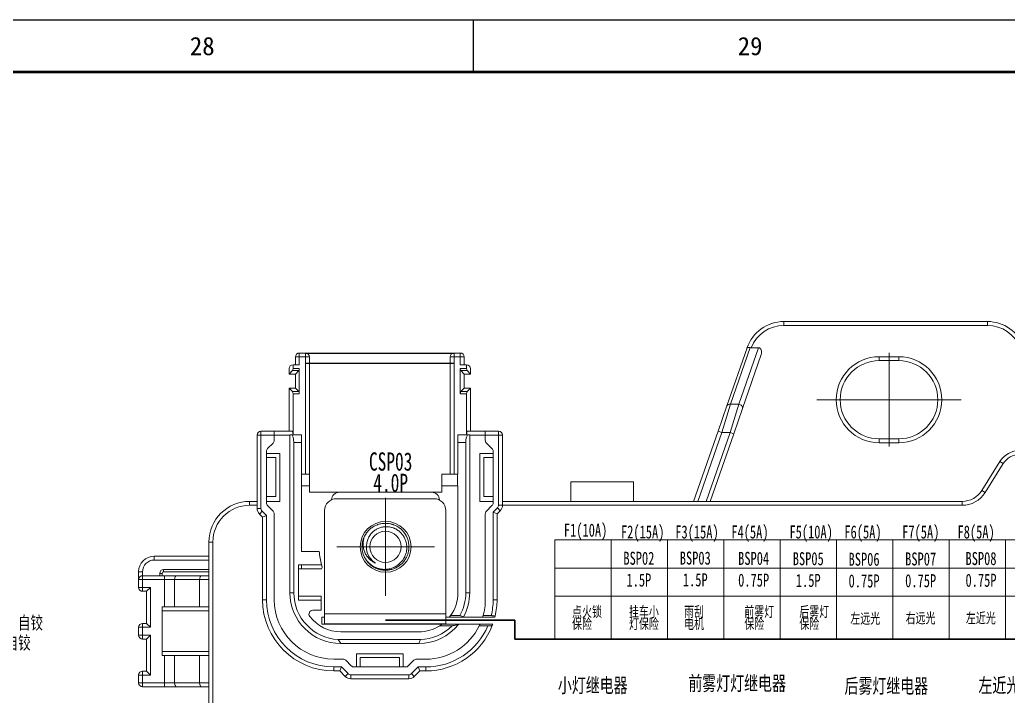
# Model space of a CAD drawing. Header units: millimetres. Extents: x 1543 to 5748, y 1576 to 2417.
# Drawn here: x 4399.9 to 4589.6, y 2287.5 to 2417.3 of the extents above; entities that cross this region are included whole.
import ezdxf

# ---------------------------------------------------------------- set-up
doc = ezdxf.new("R2010")
doc.units = ezdxf.units.MM
doc.linetypes.add('CENTER', pattern=[50.8, 31.75, -6.35, 6.35, -6.35])
doc.layers.get('0').update_dxf_attribs({"lineweight": 25})
doc.layers.add('1', color=7, linetype='Continuous', true_color=0xffffff)
doc.layers.add('111', color=7, linetype='Continuous', true_color=0xffffff)
for name, color, linetype, lineweight in [('1轮廓实线层', 7, 'Continuous', 50), ('图框层', 7, 'Continuous', 25), ('基本型', 7, 'Continuous', 18)]:
    doc.layers.add(name, color=color, linetype=linetype, lineweight=lineweight)
doc.styles.add('ROMANS', font='romans.shx', dxfattribs={"height": 2.5})
doc.styles.get("Standard").update_dxf_attribs({"font": ''})
doc.styles.add('宋体', font='')
doc.styles.add('标准', font='fangsong.ttf', dxfattribs={"width": 0.7, "height": 3.5})
doc.styles.get('Standard').set_extended_font_data('SimSun')
doc.styles.get('宋体').set_extended_font_data('宋体')

# ---------------------------------------------------------------- blocks, each defined once
blk = doc.blocks.new('ZwmFrameMain_A0X5^_^分区图框^_^landscape')
at = {"color": 3}
blk.add_line((2918.5, 831), (2918.5, 821), dxfattribs=at)
at = {"lineweight": 50}
blk.add_line((0, 821), (4170, 821), dxfattribs=at)
at = {"layer": '图框层', "color": 1}
blk.add_line((-25, 831), (4180, 831), dxfattribs=at)
at = {"color": 3, "char_height": 3.5, "attachment_point": 1}
for s, insert in [('28', (2864.15, 827.71)), ('29', (2969.28, 827.71))]:
    blk.add_mtext_dynamic_manual_height_columns(s, width=5.7094, gutter_width=1, heights=[0], dxfattribs=dict(at, insert=insert))

msp = doc.modelspace()

# ---------------------------------------------------------------- linework, layer by layer
at = {"lineweight": 30}
for p, q in [((4494.89, 2302.1), (4470.12, 2302.1)), ((4494.89, 2298.46), (4494.89, 2302.1))]:
    msp.add_line(p, q, dxfattribs=at)
at = {"layer": '1', "linetype": 'Continuous', "lineweight": 18}
for p, q in [((4546.56, 2359.39), (4585.6, 2359.39)), ((4535.6, 2343.23), (4539.47, 2354.36)), ((4540.27, 2354.36), (4541.67, 2354.36)), ((4452.8, 2351.1), (4452.8, 2352.6)), ((4453.55, 2353.35), (4454.75, 2353.35)), ((4455.5, 2352.6), (4455.5, 2330.1)), ((4482.5, 2330.1), (4482.5, 2352.6)), ((4483.25, 2353.35), (4484.45, 2353.35)), ((4485.2, 2352.6), (4485.2, 2351.1)), ((4542.2, 2353.07), (4538.6, 2342.73)), ((4564.84, 2352.64), (4568.59, 2352.64)), ((4451.6, 2349.3), (4451.6, 2350.35)), ((4452.35, 2351.1), (4453.55, 2351.1)), ((4452.35, 2351.1), (4452.35, 2350.4)), ((4453.55, 2350.4), (4453.55, 2345.5)), ((4484.45, 2351.1), (4485.65, 2351.1)), ((4484.45, 2345.5), (4484.45, 2350.4)), ((4485.65, 2350.4), (4485.65, 2351.1)), ((4486.4, 2350.35), (4486.4, 2349.3)), ((4568.59, 2351.89), (4564.84, 2351.89)), ((4451.6, 2349.3), (4452.27, 2349.97)), ((4452.8, 2349.3), (4451.6, 2349.3)), ((4453.47, 2349.97), (4452.8, 2349.3)), ((4452.8, 2346.6), (4452.8, 2349.3)), ((4485.2, 2349.3), (4484.54, 2349.97)), ((4486.4, 2349.3), (4485.2, 2349.3)), ((4485.2, 2349.3), (4485.2, 2346.6)), ((4485.74, 2349.97), (4486.4, 2349.3)), ((4451.6, 2346.6), (4452.8, 2346.6)), ((4452.27, 2345.94), (4451.6, 2346.6)), ((4451.6, 2345.55), (4451.6, 2346.6)), ((4452.8, 2346.6), (4453.47, 2345.94)), ((4485.2, 2346.6), (4484.54, 2345.94)), ((4485.2, 2346.6), (4486.4, 2346.6)), ((4486.4, 2346.6), (4485.74, 2345.94)), ((4486.4, 2346.6), (4486.4, 2345.55)), ((4451.6, 2345.55), (4451.6, 2338.35)), ((4452.35, 2345.5), (4452.35, 2337.68)), ((4485.65, 2337.68), (4485.65, 2345.5)), ((4486.4, 2338.35), (4486.4, 2345.55)), ((4533.91, 2338.37), (4535.6, 2343.23)), ((4538.6, 2342.73), (4536.92, 2337.88)), ((4445.45, 2323.54), (4445.45, 2337.6)), ((4446.2, 2338.35), (4448.75, 2338.35)), ((4448.75, 2338.35), (4452.16, 2338.35)), ((4448.75, 2338.35), (4448.75, 2337.6)), ((4448.75, 2337.6), (4448.75, 2336.61)), ((4452, 2337.68), (4451.75, 2337.68)), ((4451.75, 2307.38), (4451.75, 2337.68)), ((4452, 2337.68), (4454, 2337.68)), ((4454, 2337.68), (4454, 2336.18)), ((4484, 2336.18), (4484, 2337.68)), ((4484, 2337.68), (4486, 2337.68)), ((4485.84, 2338.35), (4489.25, 2338.35)), ((4486.25, 2337.68), (4486, 2337.68)), ((4486.25, 2337.68), (4486.25, 2307.38)), ((4489.25, 2338.35), (4489.25, 2337.6)), ((4489.25, 2338.35), (4491.8, 2338.35)), ((4489.25, 2337.6), (4489.25, 2336.61)), ((4492.55, 2337.6), (4492.55, 2324.17)), ((4529.22, 2324.89), (4533.91, 2338.37)), ((4536.92, 2337.88), (4532.4, 2324.89)), ((4564.84, 2336.89), (4568.59, 2336.89)), ((4447.47, 2335.02), (4448.53, 2336.08)), ((4452.5, 2336.18), (4452.5, 2307.38)), ((4454, 2330.1), (4454, 2336.18)), ((4484, 2336.18), (4484, 2330.1)), ((4485.5, 2307.38), (4485.5, 2336.18)), ((4490.53, 2335.02), (4489.47, 2336.08)), ((4568.59, 2336.14), (4564.84, 2336.14)), ((4447.25, 2334.49), (4447.25, 2324.61)), ((4449.8, 2334.05), (4447.25, 2334.05)), ((4447.25, 2333.3), (4449.05, 2333.3)), ((4449.05, 2333.3), (4449.05, 2325.8)), ((4449.8, 2324.89), (4449.8, 2334.05)), ((4490.75, 2334.05), (4488.2, 2334.05)), ((4488.2, 2334.05), (4488.2, 2324.89)), ((4488.95, 2333.3), (4490.75, 2333.3)), ((4488.95, 2325.8), (4488.95, 2333.3)), ((4490.75, 2334.49), (4490.75, 2324.61)), ((4584.55, 2327.01), (4588, 2332.53)), ((4454, 2330.1), (4455.5, 2330.1)), ((4454, 2327.85), (4454, 2330.1)), ((4455.5, 2330.1), (4455.5, 2327.85)), ((4480.93, 2330.1), (4483.93, 2330.1)), ((4480.93, 2327.85), (4480.93, 2330.1)), ((4484, 2330.1), (4483.93, 2330.1)), ((4483.93, 2330.1), (4483.93, 2327.85)), ((4455.5, 2327.85), (4454, 2327.85)), ((4454, 2315.25), (4454, 2327.85)), ((4455.5, 2326.65), (4455.5, 2327.85)), ((4480.93, 2327.85), (4480.93, 2326.65)), ((4483.93, 2327.85), (4480.93, 2327.85)), ((4484, 2327.85), (4483.93, 2327.85)), ((4484, 2327.85), (4484, 2307.38)), ((4505.67, 2328.64), (4505.67, 2324.89)), ((4505.67, 2328.64), (4517.67, 2328.64)), ((4517.67, 2328.64), (4517.67, 2324.89)), ((4449.05, 2325.8), (4447.25, 2325.8)), ((4455.5, 2326.65), (4461.24, 2326.65)), ((4461.24, 2326.65), (4478.94, 2326.65)), ((4478.94, 2326.65), (4480.93, 2326.65)), ((4490.75, 2325.8), (4488.95, 2325.8)), ((4444.02, 2324.89), (4445.45, 2324.89)), ((4449.8, 2324.89), (4447.25, 2324.89)), ((4448.53, 2323.02), (4447.47, 2324.08)), ((4479.42, 2325.4), (4460.67, 2325.4)), ((4490.75, 2324.89), (4488.2, 2324.89)), ((4489.47, 2323.02), (4490.53, 2324.08)), ((4492.55, 2324.89), (4580.73, 2324.89)), ((4446.5, 2321.86), (4445.89, 2322.47)), ((4446.5, 2321.86), (4447.25, 2322.17)), ((4446.5, 2306.03), (4446.5, 2321.86)), ((4448.75, 2322.49), (4448.75, 2306.03)), ((4458.42, 2303.35), (4458.42, 2323.15)), ((4481.67, 2303.35), (4481.67, 2323.15)), ((4489.25, 2322.49), (4489.25, 2306.03)), ((4490.75, 2322.81), (4491.5, 2322.5)), ((4492.11, 2323.11), (4491.5, 2322.5)), ((4491.5, 2322.5), (4491.5, 2306.03)), ((4436.22, 2204.89), (4436.22, 2317.09)), ((4425.72, 2314.39), (4436.22, 2314.39)), ((4457.37, 2315.25), (4454, 2315.25)), ((4453.4, 2312.7), (4454, 2312.7)), ((4453.4, 2312.7), (4453.4, 2305.95)), ((4454, 2312.7), (4457.83, 2312.7)), ((4422.72, 2309.89), (4422.72, 2311.39)), ((4423.47, 2310.64), (4427.68, 2310.64)), ((4427.22, 2311.09), (4427.22, 2310.64)), ((4436.22, 2311.39), (4427.52, 2311.39)), ((4427.68, 2310.64), (4430, 2310.64)), ((4430, 2310.64), (4434.79, 2310.64)), ((4434.79, 2310.64), (4436.22, 2310.64)), ((4454, 2311.95), (4453.4, 2311.95)), ((4457.65, 2311.95), (4454, 2311.95)), ((4422.72, 2308.39), (4422.72, 2309.89)), ((4424.22, 2307.64), (4423.47, 2307.64)), ((4424.97, 2308.39), (4424.22, 2307.64)), ((4424.22, 2301.49), (4424.22, 2307.64)), ((4453.4, 2306.7), (4457.75, 2306.7)), ((4457.75, 2306.7), (4457.75, 2305.95)), ((4427.22, 2304.64), (4427.68, 2304.64)), ((4427.22, 2304.64), (4427.22, 2303.89)), ((4429.61, 2304.64), (4427.68, 2304.64)), ((4434.4, 2304.64), (4429.61, 2304.64)), ((4436.22, 2304.64), (4434.4, 2304.64)), ((4457.75, 2305.95), (4453.4, 2305.95)), ((4457.75, 2304), (4457.75, 2305.95)), ((4427.22, 2303.89), (4436.22, 2303.89)), ((4427.22, 2303.89), (4427.22, 2295.56)), ((4456.16, 2304), (4457.75, 2304)), ((4458.42, 2301.4), (4458.42, 2303.35)), ((4481.67, 2301.4), (4481.67, 2303.35)), ((4482.58, 2302.98), (4484.35, 2302.98)), ((4488.84, 2302.98), (4490.39, 2302.98)), ((4423.47, 2301.49), (4424.22, 2301.49)), ((4424.97, 2300.74), (4424.22, 2301.49)), ((4458.42, 2302.68), (4457.89, 2302.68)), ((4457.89, 2302.68), (4457.89, 2301.33)), ((4457.89, 2301.33), (4480.93, 2301.33)), ((4481.67, 2301.4), (4458.42, 2301.4)), ((4482.88, 2301.03), (4480.49, 2301.03)), ((4480.93, 2301.33), (4484.15, 2301.33)), ((4482.35, 2302.68), (4481.67, 2302.68)), ((4485.04, 2302.68), (4482.35, 2302.68)), ((4484.15, 2301.33), (4488.24, 2301.33)), ((4488.75, 2302.68), (4485.04, 2302.68)), ((4489.74, 2301.03), (4488.1, 2301.03)), ((4488.24, 2301.33), (4490.67, 2301.33)), ((4491.08, 2302.68), (4488.75, 2302.68)), ((4422.72, 2299.24), (4422.72, 2300.74)), ((4424.97, 2299.24), (4424.22, 2298.49)), ((4476.5, 2299.88), (4461.5, 2299.88)), ((4424.22, 2298.49), (4423.47, 2298.49)), ((4424.22, 2292.34), (4424.22, 2298.49)), ((4461.03, 2298.39), (4461.04, 2298.38)), ((4461.5, 2297.63), (4461.04, 2298.38)), ((4461.04, 2298.38), (4476.82, 2298.38)), ((4476.5, 2297.63), (4461.5, 2297.63)), ((4476.82, 2298.38), (4476.5, 2297.63)), ((4476.82, 2298.38), (4476.82, 2298.38)), ((4427.22, 2296.09), (4436.22, 2296.09)), ((4427.22, 2295.56), (4427.22, 2295.34)), ((4427.22, 2295.34), (4427.68, 2295.34)), ((4427.68, 2295.34), (4429.61, 2295.34)), ((4429.61, 2295.34), (4434.4, 2295.34)), ((4434.4, 2295.34), (4436.22, 2295.34)), ((4464.5, 2295.68), (4464.5, 2293.13)), ((4473.5, 2295.68), (4464.5, 2295.68)), ((4473.5, 2293.13), (4473.5, 2295.68)), ((4460.15, 2294.63), (4461.94, 2294.63)), ((4462.47, 2294.41), (4463.53, 2293.35)), ((4465.25, 2294.93), (4472.75, 2294.93)), ((4465.25, 2293.13), (4465.25, 2294.93)), ((4472.75, 2294.93), (4472.75, 2293.13)), ((4475.53, 2294.41), (4474.47, 2293.35)), ((4476.06, 2294.63), (4477.85, 2294.63)), ((4422.72, 2290.09), (4422.72, 2291.59)), ((4423.47, 2292.34), (4424.22, 2292.34)), ((4424.97, 2291.59), (4424.22, 2292.34)), ((4461.32, 2292.38), (4460.15, 2292.38)), ((4461.32, 2292.38), (4461.63, 2293.13)), ((4462.38, 2291.32), (4461.32, 2292.38)), ((4464.06, 2293.13), (4473.94, 2293.13)), ((4476.68, 2292.38), (4475.62, 2291.32)), ((4476.68, 2292.38), (4476.37, 2293.13)), ((4477.85, 2292.38), (4476.68, 2292.38)), ((4474.56, 2290.88), (4463.44, 2290.88)), ((4427.68, 2289.34), (4423.47, 2289.34)), ((4430, 2289.34), (4427.68, 2289.34)), ((4434.79, 2289.34), (4430, 2289.34)), ((4436.22, 2289.34), (4434.79, 2289.34))]:
    msp.add_line(p, q, dxfattribs=at)
at = {"layer": '1', "linetype": 'Continuous', "lineweight": 13}
for p, q in [((4546.56, 2359.39), (4546.56, 2358.64)), ((4585.6, 2358.64), (4546.56, 2358.64)), ((4585.6, 2359.39), (4585.6, 2358.64)), ((4540.09, 2354.38), (4536.31, 2343.52)), ((4537.9, 2343.52), (4541.67, 2354.36)), ((4452.8, 2352.6), (4453.55, 2352.6)), ((4453.55, 2353.35), (4453.55, 2352.6)), ((4453.55, 2352.6), (4453.55, 2351.1)), ((4454.75, 2352.6), (4453.55, 2352.6)), ((4454.75, 2353.35), (4454.75, 2352.6)), ((4454.75, 2352.6), (4455.5, 2352.6)), ((4454.75, 2330.1), (4454.75, 2352.6)), ((4482.5, 2352.6), (4483.25, 2352.6)), ((4483.25, 2352.6), (4483.25, 2353.35)), ((4484.45, 2352.6), (4483.25, 2352.6)), ((4483.25, 2352.6), (4483.25, 2330.1)), ((4484.45, 2353.35), (4484.45, 2352.6)), ((4484.45, 2352.6), (4485.2, 2352.6)), ((4484.45, 2351.1), (4484.45, 2352.6)), ((4564.84, 2351.89), (4564.84, 2352.64)), ((4568.59, 2352.64), (4568.59, 2351.89)), ((4452.35, 2350.4), (4453.55, 2350.4)), ((4484.45, 2350.4), (4485.65, 2350.4)), ((4453.47, 2349.97), (4452.27, 2349.97)), ((4485.74, 2349.97), (4484.54, 2349.97)), ((4452.27, 2345.94), (4453.47, 2345.94)), ((4453.55, 2345.5), (4452.35, 2345.5)), ((4485.65, 2345.5), (4484.45, 2345.5)), ((4484.54, 2345.94), (4485.74, 2345.94)), ((4536.31, 2343.52), (4534.62, 2338.13)), ((4536.21, 2338.13), (4537.9, 2343.52)), ((4536.31, 2343.52), (4537.9, 2343.52)), ((4445.45, 2337.6), (4446.2, 2337.6)), ((4446.2, 2338.35), (4446.2, 2337.6)), ((4448.75, 2337.6), (4446.2, 2337.6)), ((4446.2, 2337.6), (4446.2, 2323.54)), ((4451.75, 2337.6), (4448.75, 2337.6)), ((4489.25, 2337.6), (4486.25, 2337.6)), ((4491.8, 2337.6), (4489.25, 2337.6)), ((4491.8, 2338.35), (4491.8, 2337.6)), ((4491.8, 2337.6), (4492.55, 2337.6)), ((4491.8, 2324.17), (4491.8, 2337.6)), ((4534.62, 2338.13), (4530.02, 2324.89)), ((4531.61, 2324.89), (4536.21, 2338.13)), ((4534.62, 2338.13), (4533.91, 2338.37)), ((4536.21, 2338.13), (4534.62, 2338.13)), ((4536.92, 2337.88), (4536.21, 2338.13)), ((4564.84, 2336.89), (4564.84, 2336.14)), ((4568.59, 2336.14), (4568.59, 2336.89)), ((4454, 2336.18), (4452.5, 2336.18)), ((4485.5, 2336.18), (4484, 2336.18)), ((4588.63, 2332.13), (4585.18, 2326.61)), ((4588, 2332.53), (4588.63, 2332.13)), ((4584.55, 2327.01), (4585.18, 2326.61)), ((4444.02, 2324.89), (4444.02, 2324.14)), ((4445.45, 2324.14), (4444.02, 2324.14)), ((4490.75, 2322.81), (4491.58, 2323.64)), ((4491.58, 2323.64), (4492.11, 2323.11)), ((4491.8, 2324.17), (4492.55, 2324.17)), ((4580.73, 2324.14), (4492.55, 2324.14)), ((4580.73, 2324.89), (4580.73, 2324.14)), ((4445.45, 2323.54), (4446.2, 2323.54)), ((4445.89, 2322.47), (4446.42, 2323.01)), ((4446.42, 2323.01), (4447.25, 2322.17)), ((4447.25, 2322.17), (4447.25, 2306.03)), ((4490.75, 2306.03), (4490.75, 2322.81)), ((4436.22, 2317.09), (4436.97, 2317.09)), ((4436.97, 2317.09), (4436.97, 2204.14)), ((4425.72, 2314.39), (4425.72, 2313.64)), ((4436.22, 2313.64), (4425.72, 2313.64)), ((4454, 2311.95), (4454, 2312.7)), ((4422.72, 2311.39), (4423.47, 2311.39)), ((4423.47, 2311.39), (4423.47, 2310.64)), ((4423.47, 2309.89), (4423.47, 2310.64)), ((4426.77, 2310.64), (4426.77, 2311.09)), ((4427.22, 2311.09), (4426.77, 2311.09)), ((4427.52, 2311.84), (4436.22, 2311.84)), ((4427.52, 2311.39), (4427.52, 2311.84)), ((4427.68, 2309.89), (4427.68, 2310.64)), ((4422.72, 2309.89), (4423.47, 2309.89)), ((4427.68, 2309.89), (4423.47, 2309.89)), ((4423.47, 2309.89), (4423.47, 2308.39)), ((4427.68, 2304.64), (4427.68, 2309.89)), ((4429.61, 2309.89), (4427.68, 2309.89)), ((4429.61, 2309.89), (4429.61, 2304.64)), ((4434.4, 2309.89), (4429.61, 2309.89)), ((4434.4, 2304.64), (4434.4, 2309.89)), ((4422.72, 2308.39), (4423.47, 2308.39)), ((4423.47, 2308.39), (4423.47, 2307.64)), ((4423.47, 2308.39), (4424.97, 2308.39)), ((4424.97, 2308.39), (4424.97, 2300.74)), ((4452.5, 2307.38), (4451.75, 2307.38)), ((4485.5, 2307.38), (4486.25, 2307.38)), ((4446.5, 2306.03), (4447.25, 2306.03)), ((4490.75, 2306.03), (4491.5, 2306.03)), ((4458.42, 2303.35), (4481.67, 2303.35)), ((4423.47, 2300.74), (4423.47, 2301.49)), ((4422.72, 2300.74), (4423.47, 2300.74)), ((4423.47, 2299.24), (4422.72, 2299.24)), ((4424.97, 2300.74), (4423.47, 2300.74)), ((4423.47, 2300.74), (4423.47, 2299.24)), ((4423.47, 2298.49), (4423.47, 2299.24)), ((4423.47, 2299.24), (4424.97, 2299.24)), ((4424.97, 2299.24), (4424.97, 2291.59)), ((4427.68, 2290.09), (4427.68, 2295.34)), ((4429.61, 2295.34), (4429.61, 2290.09)), ((4434.4, 2290.09), (4434.4, 2295.34)), ((4422.72, 2291.59), (4423.47, 2291.59)), ((4423.47, 2291.59), (4423.47, 2292.34)), ((4424.97, 2291.59), (4423.47, 2291.59)), ((4423.47, 2291.59), (4423.47, 2290.09)), ((4460.15, 2293.13), (4461.63, 2293.13)), ((4460.15, 2292.38), (4460.15, 2293.13)), ((4461.63, 2293.13), (4462.91, 2291.85)), ((4462.38, 2291.32), (4462.91, 2291.85)), ((4463.44, 2290.88), (4463.44, 2291.63)), ((4463.44, 2291.63), (4474.56, 2291.63)), ((4474.56, 2290.88), (4474.56, 2291.63)), ((4475.09, 2291.85), (4476.37, 2293.13)), ((4475.62, 2291.32), (4475.09, 2291.85)), ((4476.37, 2293.13), (4477.85, 2293.13)), ((4477.85, 2292.38), (4477.85, 2293.13)), ((4422.72, 2290.09), (4423.47, 2290.09)), ((4423.47, 2289.34), (4423.47, 2290.09)), ((4423.47, 2290.09), (4427.68, 2290.09)), ((4427.68, 2289.34), (4427.68, 2290.09)), ((4429.61, 2290.09), (4434.4, 2290.09))]:
    msp.add_line(p, q, dxfattribs=at)
at = {"layer": '1', "linetype": 'Continuous', "lineweight": 18}
for centre, radius in [((4470.12, 2316.18), 4.88), ((4470.09, 2316.19), 3)]:
    msp.add_circle(centre, radius, dxfattribs=at)
for centre, radius, start, end in [((4546.56, 2351.89), 7.5, 90, 161.2205), ((4585.6, 2351.89), 7.5, 19.5978, 90), ((4453.55, 2352.6), 0.75, 90, 180), ((4454.75, 2352.6), 0.75, 360, 90), ((4483.25, 2352.6), 0.75, 90, 180), ((4484.45, 2352.6), 0.75, 360, 90), ((4564.84, 2344.39), 8.25, 90, 270), ((4568.59, 2344.39), 8.25, 270, 90), ((4452.35, 2350.35), 0.75, 90, 180), ((4485.65, 2350.35), 0.75, 360, 90), ((4564.84, 2344.39), 7.5, 90, 270), ((4568.59, 2344.39), 7.5, 270, 90), ((4446.2, 2337.6), 0.75, 90, 180), ((4491.8, 2337.6), 0.75, 360, 90), ((4448, 2334.49), 0.75, 135, 180), ((4448, 2336.61), 0.75, 315, 360), ((4490, 2336.61), 0.75, 180, 225), ((4490, 2334.49), 0.75, 0, 45), ((4591.81, 2330.14), 4.5, 90, 147.9946), ((4461.24, 2325.15), 1.5, 90, 178.0383), ((4478.94, 2325.15), 1.5, 0, 90), ((4580.73, 2329.39), 4.5, 270, 327.9946), ((4444.02, 2317.09), 7.8, 90, 180), ((4448, 2324.61), 0.75, 180, 225), ((4460.67, 2323.15), 2.25, 90, 180), ((4479.42, 2323.15), 2.25, 0, 90), ((4490, 2324.61), 0.75, 315, 0), ((4491.05, 2324.17), 1.5, 315, 360), ((4446.95, 2323.54), 1.5, 180, 225), ((4448, 2322.49), 0.75, 360, 45), ((4490, 2322.49), 0.75, 135, 180), ((4470.09, 2316.19), 4.5, 155.1656, 204.8344), ((4470.09, 2316.19), 3.67, 157.2968, 238.5599), ((4425.72, 2311.39), 3, 90, 180), ((4470.09, 2316.19), 12.75, 184.204, 195.8612), ((4457.65, 2312.25), 0.3, 270, 17.5482), ((4423.47, 2309.89), 0.75, 90, 180), ((4427.52, 2311.09), 0.3, 90, 180), ((4423.47, 2308.39), 0.75, 180, 270), ((4461.5, 2307.38), 9.75, 180, 270), ((4461.5, 2307.38), 9, 180, 266.99), ((4476.5, 2307.38), 7.5, 324.0825, 0), ((4476.5, 2307.38), 9, 330.735, 0), ((4476.5, 2307.38), 9.75, 331.6847, 0), ((4460.15, 2306.03), 13.65, 180, 270), ((4460.15, 2306.03), 11.4, 180, 270), ((4477.85, 2306.03), 11.4, 344.4837, 0), ((4477.85, 2306.03), 13.65, 346.767, 360), ((4456.16, 2303.25), 0.75, 90, 217.6699), ((4461.5, 2307.38), 7.5, 217.6699, 270), ((4423.47, 2300.74), 0.75, 90, 180), ((4476.5, 2307.38), 9.75, 270, 321.0848), ((4476.5, 2307.38), 7.5, 270, 302.1541), ((4476.5, 2307.38), 9, 272.0467, 315.1287), ((4477.85, 2306.03), 13.65, 270, 338.8519), ((4477.85, 2306.03), 11.4, 270, 333.9876), ((4423.47, 2299.24), 0.75, 180, 270), ((4461.94, 2293.88), 0.75, 45, 90), ((4464.06, 2293.88), 0.75, 225, 270), ((4473.94, 2293.88), 0.75, 270, 315), ((4476.06, 2293.88), 0.75, 90, 135), ((4423.47, 2291.59), 0.75, 90, 180), ((4423.47, 2290.09), 0.75, 180, 270), ((4463.44, 2292.38), 1.5, 225, 270), ((4474.56, 2292.38), 1.5, 270, 315)]:
    msp.add_arc(centre, radius, start, end, dxfattribs=at)
at = {"layer": '1', "linetype": 'Continuous', "lineweight": 13}
for centre, radius, start, end in [((4546.56, 2351.89), 6.75, 90, 158.591), ((4585.6, 2351.89), 6.75, 21.409, 90), ((4591.81, 2330.14), 3.75, 90, 147.9946), ((4580.73, 2329.39), 5.25, 270, 327.9946), ((4444.02, 2317.09), 7.05, 90, 180), ((4491.05, 2324.17), 0.75, 315, 360), ((4446.95, 2323.54), 0.75, 180, 225), ((4425.72, 2311.39), 2.25, 90, 180), ((4427.52, 2311.09), 0.75, 90, 180), ((4460.15, 2306.03), 12.9, 180, 270), ((4477.85, 2306.03), 12.9, 346.3254, 360), ((4477.85, 2306.03), 12.9, 270, 337.1966), ((4463.44, 2292.38), 0.75, 225, 270), ((4474.56, 2292.38), 0.75, 270, 315)]:
    msp.add_arc(centre, radius, start, end, dxfattribs=at)
at = {"layer": '1', "linetype": 'Continuous', "lineweight": 18}
for centre, major_axis, ratio, start_param, end_param in [((4541.49, 2353.31), (0.35, 1.01), 0.698857, 4.712389, 6.521641), ((4452.24, 2350.4), (0, 0.45), 0.25, 3.386571, 4.712389), ((4453.44, 2350.4), (0, 0.45), 0.25, 3.386571, 4.712389), ((4484.56, 2350.4), (0, 0.45), 0.25, 1.570796, 2.896614), ((4485.76, 2350.4), (0, 0.45), 0.25, 1.570796, 2.896614), ((4452.24, 2345.5), (0, 0.45), 0.25, 4.712389, 6.038207), ((4453.44, 2345.5), (0, 0.45), 0.25, 4.712389, 6.038207), ((4484.56, 2345.5), (0, 0.45), 0.25, 0.244979, 1.570796), ((4485.76, 2345.5), (0, 0.45), 0.25, 0.244979, 1.570796), ((4452, 2336.18), (0, 1.5), 0.333333, 4.712389, 6.283185), ((4452.16, 2337.6), (0, 0.75), 0.25, 4.812556, 6.283185), ((4486, 2336.18), (0, 1.5), 0.333333, 0, 1.570796), ((4485.84, 2337.6), (0, 0.75), 0.25, 0, 1.470629), ((4470.09, 2316.19), (-3.67, 12.21), 0.999999, 1.555606, 1.585049), ((4476.5, 2307.38), (4.55, 5.96), 1, 4.687073, 4.737402), ((4476.5, 2307.38), (4.66, 8.57), 0.999966, 4.70743, 4.716189), ((4477.85, 2306.03), (-10.94, 3.2), 0.999999, 3.128326, 3.155745), ((4477.85, 2306.03), (3.21, 13.27), 0.999999, 4.702204, 4.719171), ((4476.5, 2307.38), (6.21, 4.21), 1, 4.677244, 4.748435), ((4476.5, 2307.38), (-7.62, 6.09), 0.999945, 3.136887, 3.146734), ((4477.85, 2306.03), (-10.32, 4.84), 0.999999, 3.125833, 3.154913), ((4477.85, 2306.03), (-12.78, 4.8), 0.999995, 3.13211, 3.149725)]:
    msp.add_ellipse(centre, major_axis=major_axis, ratio=ratio, start_param=start_param, end_param=end_param, dxfattribs=at)
at = {"layer": '1', "linetype": 'Continuous', "lineweight": 13}
for centre, major_axis, ratio, start_param, end_param in [((4536.31, 2342.98), (0.708, -0.246), 0.698857, 1.809252, 3.141593), ((4537.9, 2342.98), (0.708, -0.246), 0.698857, 6.283185, 8.092438), ((4430, 2309.89), (0, -0.75), 0.514496, 3.141593, 4.712389), ((4434.79, 2309.89), (0, -0.75), 0.514496, 3.141593, 4.712389), ((4430, 2290.09), (0, -0.75), 0.514496, 4.712389, 6.283185), ((4434.79, 2290.09), (0, -0.75), 0.514496, 4.712389, 6.283185)]:
    msp.add_ellipse(centre, major_axis=major_axis, ratio=ratio, start_param=start_param, end_param=end_param, dxfattribs=at)
at = {"layer": '1', "linetype": 'Continuous', "lineweight": 18}
for points, knots in [([(4540.09, 2354.38), (4540.04, 2354.39), (4540, 2354.4), (4539.95, 2354.41), (4539.93, 2354.41), (4539.89, 2354.41), (4539.87, 2354.42), (4539.81, 2354.42), (4539.78, 2354.42), (4539.73, 2354.42), (4539.72, 2354.42), (4539.68, 2354.42), (4539.67, 2354.41), (4539.63, 2354.41), (4539.6, 2354.4), (4539.57, 2354.39), (4539.56, 2354.39), (4539.54, 2354.38), (4539.53, 2354.37), (4539.5, 2354.36), (4539.48, 2354.34), (4539.47, 2354.32), (4539.46, 2354.32), (4539.46, 2354.31), (4539.46, 2354.31), (4539.46, 2354.31), (4539.45, 2354.3), (4539.45, 2354.3), (4539.45, 2354.3), (4539.45, 2354.3), (4539.45, 2354.3), (4539.45, 2354.31), (4539.45, 2354.31), (4539.45, 2354.31)], [0, 0, 0, 0, 0.125, 0.125, 0.1875, 0.1875, 0.25, 0.25, 0.375, 0.375, 0.4375, 0.4375, 0.5, 0.5, 0.625, 0.625, 0.6875, 0.6875, 0.75, 0.75, 0.875, 0.875, 0.9375, 0.9375, 0.953125, 0.953125, 0.96875, 0.96875, 0.984375, 0.984375, 0.992188, 0.992188, 1, 1, 1, 1]), ([(4466.01, 2318.08), (4466.06, 2318.18), (4466.11, 2318.29), (4466.2, 2318.44), (4466.23, 2318.49), (4466.29, 2318.59), (4466.32, 2318.64), (4466.49, 2318.89), (4466.63, 2319.07), (4466.95, 2319.42), (4467.12, 2319.58), (4467.4, 2319.8), (4467.5, 2319.87), (4467.7, 2320), (4467.8, 2320.06), (4468.1, 2320.23), (4468.32, 2320.33), (4468.6, 2320.43), (4468.65, 2320.45), (4468.76, 2320.49), (4468.82, 2320.5), (4468.99, 2320.55), (4469.11, 2320.58), (4469.45, 2320.65), (4469.68, 2320.67), (4469.98, 2320.68), (4470.04, 2320.69), (4470.16, 2320.69), (4470.22, 2320.68), (4470.39, 2320.68), (4470.51, 2320.67), (4470.86, 2320.63), (4471.09, 2320.58), (4471.38, 2320.5), (4471.43, 2320.48), (4471.54, 2320.44), (4471.6, 2320.43), (4471.77, 2320.36), (4471.88, 2320.32), (4472.2, 2320.17), (4472.4, 2320.05), (4472.69, 2319.86), (4472.79, 2319.79), (4472.93, 2319.68), (4472.98, 2319.64), (4473.07, 2319.56), (4473.11, 2319.52), (4473.33, 2319.32), (4473.48, 2319.15), (4473.7, 2318.87), (4473.77, 2318.78), (4473.87, 2318.63), (4473.9, 2318.58), (4473.96, 2318.48), (4473.99, 2318.43), (4474.14, 2318.17), (4474.23, 2317.96), (4474.36, 2317.63), (4474.39, 2317.51), (4474.44, 2317.34), (4474.45, 2317.29), (4474.48, 2317.17), (4474.49, 2317.11), (4474.55, 2316.82), (4474.58, 2316.59), (4474.6, 2316.12), (4474.59, 2315.88), (4474.55, 2315.59), (4474.54, 2315.53), (4474.52, 2315.41), (4474.51, 2315.36), (4474.48, 2315.18), (4474.45, 2315.07), (4474.35, 2314.73), (4474.27, 2314.51), (4474.15, 2314.24), (4474.12, 2314.19), (4474.07, 2314.08), (4473.98, 2313.92), (4473.89, 2313.77), (4473.7, 2313.48), (4473.55, 2313.3), (4473.35, 2313.08), (4473.31, 2313.04), (4473.22, 2312.96), (4473.18, 2312.91), (4473.05, 2312.79), (4472.96, 2312.72), (4472.68, 2312.5), (4472.49, 2312.37), (4472.18, 2312.2), (4472.07, 2312.14), (4471.86, 2312.05), (4471.75, 2312), (4471.42, 2311.88), (4471.19, 2311.82), (4470.84, 2311.75), (4470.73, 2311.73), (4470.55, 2311.71), (4470.49, 2311.7), (4470.37, 2311.69), (4470.31, 2311.69), (4470.02, 2311.68), (4469.79, 2311.69), (4469.44, 2311.73), (4469.32, 2311.75), (4469.15, 2311.79), (4469.09, 2311.8), (4468.97, 2311.83), (4468.92, 2311.84), (4468.63, 2311.92), (4468.41, 2312), (4468.09, 2312.15), (4467.99, 2312.21), (4467.83, 2312.29), (4467.78, 2312.32), (4467.68, 2312.38), (4467.63, 2312.42), (4467.38, 2312.58), (4467.2, 2312.73), (4466.86, 2313.05), (4466.7, 2313.22), (4466.51, 2313.45), (4466.48, 2313.5), (4466.41, 2313.59), (4466.38, 2313.63), (4466.36, 2313.67)], [0, 0, 0, 0, 0.014941, 0.014941, 0.022412, 0.022412, 0.029883, 0.029883, 0.059766, 0.059766, 0.089649, 0.089649, 0.10459, 0.10459, 0.119531, 0.119531, 0.149414, 0.149414, 0.156885, 0.156885, 0.164356, 0.164356, 0.179297, 0.179297, 0.20918, 0.20918, 0.216651, 0.216651, 0.224121, 0.224121, 0.239063, 0.239063, 0.268946, 0.268946, 0.276416, 0.276416, 0.283887, 0.283887, 0.298829, 0.298829, 0.328711, 0.328711, 0.343653, 0.343653, 0.351124, 0.351124, 0.358594, 0.358594, 0.388477, 0.388477, 0.403419, 0.403419, 0.410889, 0.410889, 0.41836, 0.41836, 0.448243, 0.448243, 0.463184, 0.463184, 0.470655, 0.470655, 0.478126, 0.478126, 0.508009, 0.508009, 0.537891, 0.537891, 0.545362, 0.545362, 0.552833, 0.552833, 0.567774, 0.567774, 0.597657, 0.597657, 0.605128, 0.605128, 0.612599, 0.62754, 0.62754, 0.657423, 0.657423, 0.664894, 0.664894, 0.672364, 0.672364, 0.687306, 0.687306, 0.717189, 0.717189, 0.73213, 0.73213, 0.747071, 0.747071, 0.776954, 0.776954, 0.791896, 0.791896, 0.799366, 0.799366, 0.806837, 0.806837, 0.83672, 0.83672, 0.851661, 0.851661, 0.859132, 0.859132, 0.866603, 0.866603, 0.896486, 0.896486, 0.911427, 0.911427, 0.918898, 0.918898, 0.926369, 0.926369, 0.956251, 0.956251, 0.986134, 0.986134, 0.993605, 0.993605, 1, 1, 1, 1]), ([(4466.7, 2317.6), (4466.74, 2317.71), (4466.83, 2317.93), (4466.94, 2318.13), (4467.03, 2318.28), (4467.08, 2318.35), (4467.13, 2318.43), (4467.16, 2318.47), (4467.18, 2318.5), (4467.27, 2318.61), (4467.34, 2318.7), (4467.57, 2318.96), (4467.74, 2319.12), (4467.95, 2319.28), (4467.97, 2319.3), (4468.02, 2319.33), (4468.05, 2319.35), (4468.12, 2319.4), (4468.17, 2319.43), (4468.31, 2319.52), (4468.52, 2319.64), (4468.83, 2319.78), (4469.05, 2319.86), (4469.28, 2319.92), (4469.39, 2319.95), (4469.62, 2319.99), (4469.73, 2320.01), (4469.96, 2320.03), (4470.08, 2320.04), (4470.25, 2320.04), (4470.31, 2320.04), (4470.43, 2320.04), (4470.49, 2320.04), (4470.78, 2320.01), (4471.01, 2319.97), (4471.34, 2319.88), (4471.45, 2319.85), (4471.59, 2319.8), (4471.62, 2319.79), (4471.67, 2319.77), (4471.7, 2319.76), (4471.78, 2319.72), (4471.84, 2319.7), (4472.1, 2319.58), (4472.3, 2319.46), (4472.58, 2319.26), (4472.68, 2319.19), (4472.81, 2319.08), (4472.85, 2319.04), (4472.94, 2318.96), (4472.98, 2318.92), (4473.19, 2318.71), (4473.33, 2318.53), (4473.53, 2318.25), (4473.59, 2318.15), (4473.71, 2317.94), (4473.76, 2317.84), (4473.91, 2317.52), (4473.99, 2317.31), (4474.06, 2317.03), (4474.08, 2316.97), (4474.1, 2316.86), (4474.11, 2316.8), (4474.14, 2316.62), (4474.16, 2316.51), (4474.19, 2316.16), (4474.19, 2315.93), (4474.17, 2315.64), (4474.16, 2315.58), (4474.15, 2315.47), (4474.14, 2315.41), (4474.11, 2315.24), (4474.08, 2315.12), (4474, 2314.79), (4473.92, 2314.57), (4473.8, 2314.3), (4473.78, 2314.25), (4473.73, 2314.15), (4473.7, 2314.09), (4473.61, 2313.94), (4473.55, 2313.84), (4473.36, 2313.55), (4473.22, 2313.37), (4473.02, 2313.16), (4472.98, 2313.12), (4472.9, 2313.03), (4472.85, 2312.99), (4472.72, 2312.88), (4472.63, 2312.8), (4472.36, 2312.59), (4472.16, 2312.47), (4471.91, 2312.33), (4471.85, 2312.3), (4471.75, 2312.25), (4471.7, 2312.23), (4471.53, 2312.16), (4471.43, 2312.12), (4471.1, 2312.01), (4470.87, 2311.95), (4470.59, 2311.9), (4470.53, 2311.89), (4470.41, 2311.88), (4470.35, 2311.87), (4470.18, 2311.86), (4470.06, 2311.85), (4469.72, 2311.85), (4469.48, 2311.87), (4469.14, 2311.93), (4469.03, 2311.95), (4468.86, 2311.99), (4468.8, 2312.01), (4468.69, 2312.04), (4468.63, 2312.06), (4468.36, 2312.15), (4468.14, 2312.24), (4467.83, 2312.4), (4467.73, 2312.45), (4467.58, 2312.54), (4467.53, 2312.58), (4467.44, 2312.64), (4467.39, 2312.68), (4467.16, 2312.85), (4466.98, 2313), (4466.74, 2313.25), (4466.66, 2313.33), (4466.55, 2313.46), (4466.51, 2313.51), (4466.44, 2313.6), (4466.4, 2313.65), (4466.23, 2313.89), (4466.11, 2314.09), (4466.01, 2314.3)], [0, 0, 0, 0, 0.015625, 0.03125, 0.03125, 0.039063, 0.042969, 0.042969, 0.046875, 0.046875, 0.0625, 0.0625, 0.09375, 0.09375, 0.097656, 0.097656, 0.101563, 0.101563, 0.109375, 0.109375, 0.125, 0.140625, 0.15625, 0.15625, 0.171875, 0.171875, 0.1875, 0.1875, 0.203125, 0.203125, 0.210938, 0.210938, 0.21875, 0.21875, 0.25, 0.25, 0.265625, 0.265625, 0.269531, 0.269531, 0.273437, 0.273437, 0.28125, 0.28125, 0.3125, 0.3125, 0.328125, 0.328125, 0.335937, 0.335937, 0.34375, 0.34375, 0.375, 0.375, 0.390625, 0.390625, 0.40625, 0.40625, 0.4375, 0.4375, 0.445312, 0.445312, 0.453125, 0.453125, 0.46875, 0.46875, 0.5, 0.5, 0.507812, 0.507812, 0.515625, 0.515625, 0.53125, 0.53125, 0.5625, 0.5625, 0.570312, 0.570312, 0.578125, 0.578125, 0.59375, 0.59375, 0.625, 0.625, 0.632812, 0.632812, 0.640625, 0.640625, 0.65625, 0.65625, 0.6875, 0.6875, 0.695312, 0.695312, 0.703125, 0.703125, 0.71875, 0.71875, 0.75, 0.75, 0.757812, 0.757812, 0.765625, 0.765625, 0.78125, 0.78125, 0.8125, 0.8125, 0.828125, 0.828125, 0.835937, 0.835937, 0.84375, 0.84375, 0.875, 0.875, 0.890625, 0.890625, 0.898437, 0.898437, 0.90625, 0.90625, 0.9375, 0.9375, 0.953125, 0.953125, 0.960937, 0.960937, 0.96875, 0.96875, 1, 1, 1, 1]), ([(4466.01, 2318.08), (4465.93, 2317.83), (4465.88, 2317.59), (4465.83, 2317.22), (4465.81, 2317.1), (4465.81, 2316.91), (4465.8, 2316.82), (4465.8, 2316.72), (4465.81, 2316.66), (4465.81, 2316.63), (4465.81, 2316.47), (4465.82, 2316.34), (4465.85, 2316.1), (4465.87, 2315.97), (4465.93, 2315.73), (4465.96, 2315.61), (4466.01, 2315.43), (4466.03, 2315.37), (4466.07, 2315.25), (4466.1, 2315.19), (4466.22, 2314.9), (4466.33, 2314.68), (4466.54, 2314.37), (4466.61, 2314.27), (4466.73, 2314.12), (4466.77, 2314.08), (4466.83, 2314.01), (4466.85, 2313.98), (4466.9, 2313.94), (4467.01, 2313.82), (4467.12, 2313.72), (4467.31, 2313.56), (4467.41, 2313.48), (4467.62, 2313.34), (4467.72, 2313.28), (4467.89, 2313.19), (4467.94, 2313.16), (4468.06, 2313.1), (4468.12, 2313.07), (4468.17, 2313.05)], [0, 0, 0, 0, 0.125, 0.125, 0.1875, 0.1875, 0.21875, 0.234375, 0.234375, 0.25, 0.25, 0.3125, 0.3125, 0.375, 0.375, 0.4375, 0.4375, 0.46875, 0.46875, 0.5, 0.5, 0.625, 0.625, 0.6875, 0.6875, 0.71875, 0.71875, 0.734375, 0.734375, 0.75, 0.8125, 0.8125, 0.875, 0.875, 0.9375, 0.9375, 0.96875, 0.96875, 1, 1, 1, 1]), ([(4465.89, 2317.8), (4465.91, 2317.84), (4465.92, 2317.88), (4465.96, 2317.97), (4465.98, 2318.03), (4466.11, 2318.29), (4466.22, 2318.5), (4466.39, 2318.75), (4466.43, 2318.81), (4466.47, 2318.86)], [0, 0, 0, 0, 0.101636, 0.101636, 0.247664, 0.247664, 0.831775, 0.831775, 1, 1, 1, 1]), ([(4490.39, 2302.98), (4490.44, 2302.98), (4490.48, 2302.98), (4490.56, 2302.97), (4490.58, 2302.97), (4490.63, 2302.97), (4490.65, 2302.97), (4490.72, 2302.97), (4490.77, 2302.97), (4490.83, 2302.96), (4490.85, 2302.96), (4490.89, 2302.96), (4490.9, 2302.96), (4490.96, 2302.95), (4490.99, 2302.95), (4491.03, 2302.94), (4491.04, 2302.94), (4491.07, 2302.93), (4491.09, 2302.93), (4491.1, 2302.93), (4491.12, 2302.92), (4491.12, 2302.92), (4491.14, 2302.91), (4491.14, 2302.91), (4491.14, 2302.9)], [0, 0, 0, 0, 0.125, 0.125, 0.1875, 0.1875, 0.25, 0.25, 0.375, 0.375, 0.4375, 0.4375, 0.5, 0.5, 0.625, 0.625, 0.6875, 0.6875, 0.75, 0.8125, 0.8125, 0.875, 0.875, 1, 1, 1, 1]), ([(4484.09, 2301.25), (4483.89, 2301.21), (4483.7, 2301.18), (4483.3, 2301.1), (4483.09, 2301.06), (4482.88, 2301.03)], [0, 0, 0, 0, 0.5, 0.5, 1, 1, 1, 1]), ([(4490.58, 2301.1), (4490.58, 2301.1), (4490.57, 2301.09), (4490.55, 2301.08), (4490.54, 2301.08), (4490.53, 2301.08), (4490.53, 2301.08), (4490.52, 2301.07), (4490.51, 2301.07), (4490.48, 2301.07), (4490.45, 2301.06), (4490.41, 2301.06), (4490.39, 2301.05), (4490.35, 2301.05), (4490.32, 2301.05), (4490.27, 2301.04), (4490.23, 2301.04), (4490.21, 2301.04), (4490.14, 2301.04), (4490.1, 2301.03), (4490.02, 2301.03), (4490, 2301.03), (4489.95, 2301.03), (4489.92, 2301.03), (4489.85, 2301.03), (4489.8, 2301.03), (4489.74, 2301.03)], [0, 0, 0, 0, 0.125, 0.125, 0.1875, 0.1875, 0.21875, 0.21875, 0.25, 0.25, 0.375, 0.375, 0.4375, 0.4375, 0.5, 0.5625, 0.5625, 0.625, 0.625, 0.75, 0.75, 0.8125, 0.8125, 0.875, 0.875, 1, 1, 1, 1])]:
    msp.add_open_spline(points, degree=3, knots=knots, dxfattribs=at)
for points in [[(4540.27, 2354.36), (4540.21, 2354.36), (4540.15, 2354.36), (4540.09, 2354.38)], [(4484.35, 2302.98), (4484.6, 2302.9), (4484.84, 2302.83), (4485.08, 2302.75)]]:
    msp.add_open_spline(points, degree=3, dxfattribs=at)
at = {"layer": '1', "linetype": 'Continuous', "lineweight": 13}
for points, knots in [([(4436.22, 2309.89), (4436.22, 2309.89), (4436.21, 2309.89), (4436.17, 2309.89), (4436.14, 2309.89), (4436.08, 2309.89), (4436.06, 2309.89), (4436.02, 2309.89), (4436, 2309.89), (4435.98, 2309.89), (4435.96, 2309.89), (4435.89, 2309.89), (4435.75, 2309.89), (4435.57, 2309.89), (4435.42, 2309.89), (4435.37, 2309.89), (4435.27, 2309.89), (4435.21, 2309.89), (4435.04, 2309.89), (4434.93, 2309.89), (4434.67, 2309.89), (4434.54, 2309.89), (4434.4, 2309.89)], [0, 0, 0, 0, 0.125, 0.125, 0.25, 0.25, 0.3125, 0.3125, 0.34375, 0.34375, 0.375, 0.375, 0.5, 0.625, 0.625, 0.6875, 0.6875, 0.75, 0.75, 0.875, 0.875, 1, 1, 1, 1]), ([(4427.68, 2290.09), (4427.85, 2290.09), (4428.02, 2290.09), (4428.36, 2290.09), (4428.52, 2290.09), (4428.76, 2290.09), (4428.84, 2290.09), (4429.01, 2290.09), (4429.08, 2290.09), (4429.32, 2290.09), (4429.47, 2290.09), (4429.61, 2290.09)], [0, 0, 0, 0, 0.25, 0.25, 0.5, 0.5, 0.625, 0.625, 0.75, 0.75, 1, 1, 1, 1]), ([(4434.4, 2290.09), (4434.54, 2290.09), (4434.67, 2290.09), (4434.93, 2290.09), (4435.05, 2290.09), (4435.21, 2290.09), (4435.27, 2290.09), (4435.35, 2290.09), (4435.37, 2290.09), (4435.42, 2290.09), (4435.45, 2290.09), (4435.57, 2290.09), (4435.75, 2290.09), (4435.89, 2290.09), (4435.98, 2290.09), (4436.01, 2290.09), (4436.06, 2290.09), (4436.08, 2290.09), (4436.14, 2290.09), (4436.17, 2290.09), (4436.21, 2290.09), (4436.22, 2290.09), (4436.22, 2290.09)], [0, 0, 0, 0, 0.125, 0.125, 0.25, 0.25, 0.3125, 0.3125, 0.34375, 0.34375, 0.375, 0.375, 0.5, 0.625, 0.625, 0.6875, 0.6875, 0.75, 0.75, 0.875, 0.875, 1, 1, 1, 1])]:
    msp.add_open_spline(points, degree=3, knots=knots, dxfattribs=at)
at = {"layer": '111', "linetype": 'CENTER', "lineweight": 13}
for p, q in [((4566.72, 2353.39), (4566.72, 2335.39)), ((4580.59, 2344.39), (4552.84, 2344.39)), ((4470.12, 2306.8), (4470.12, 2325.55)), ((4470.09, 2308.69), (4470.09, 2323.69)), ((4460.74, 2316.18), (4479.49, 2316.18)), ((4462.59, 2316.19), (4477.59, 2316.19))]:
    msp.add_line(p, q, dxfattribs=at)
at = {"layer": '1轮廓实线层', "lineweight": -2}
for p, q in [((4454.75, 2353.35), (4483.25, 2353.35)), ((4454.75, 2351.43), (4483.25, 2351.43))]:
    msp.add_line(p, q, dxfattribs=at)
at = {"layer": '基本型'}
for p, q in [((4502.57, 2306.7), (4502.57, 2317.51)), ((4502.57, 2317.51), (4502.57, 2306.7)), ((4513.38, 2317.51), (4502.57, 2317.51)), ((4502.57, 2306.7), (4502.57, 2317.51)), ((4502.57, 2317.51), (4513.38, 2317.51)), ((4513.38, 2306.7), (4513.38, 2317.51)), ((4513.38, 2317.51), (4513.38, 2306.7)), ((4513.38, 2306.7), (4513.38, 2317.51)), ((4513.38, 2306.7), (4513.38, 2317.51)), ((4513.38, 2317.51), (4513.38, 2306.7)), ((4524.2, 2317.51), (4513.38, 2317.51)), ((4513.38, 2306.7), (4513.38, 2317.51)), ((4513.38, 2317.51), (4524.2, 2317.51)), ((4524.2, 2306.7), (4524.2, 2317.51)), ((4524.2, 2317.51), (4524.2, 2306.7)), ((4524.2, 2306.7), (4524.2, 2317.51)), ((4524.2, 2306.7), (4524.2, 2317.51)), ((4524.2, 2317.51), (4524.2, 2306.7)), ((4535.01, 2317.51), (4524.2, 2317.51)), ((4524.2, 2306.7), (4524.2, 2317.51)), ((4524.2, 2317.51), (4535.01, 2317.51)), ((4535.01, 2306.7), (4535.01, 2317.51)), ((4535.01, 2317.51), (4535.01, 2306.7)), ((4535.01, 2306.7), (4535.01, 2317.51)), ((4535.01, 2306.7), (4535.01, 2317.51)), ((4535.01, 2317.51), (4535.01, 2306.7)), ((4545.82, 2317.51), (4535.01, 2317.51)), ((4535.01, 2306.7), (4535.01, 2317.51)), ((4535.01, 2317.51), (4545.82, 2317.51)), ((4545.82, 2306.7), (4545.82, 2317.51)), ((4545.82, 2317.51), (4545.82, 2306.7)), ((4545.82, 2306.7), (4545.82, 2317.51)), ((4545.82, 2306.7), (4545.82, 2317.51)), ((4545.82, 2317.51), (4545.82, 2306.7)), ((4556.63, 2317.51), (4545.82, 2317.51)), ((4545.82, 2306.7), (4545.82, 2317.51)), ((4545.82, 2317.51), (4556.63, 2317.51)), ((4556.63, 2306.7), (4556.63, 2317.51)), ((4556.63, 2317.51), (4556.63, 2306.7)), ((4556.63, 2306.7), (4556.63, 2317.51)), ((4556.63, 2306.7), (4556.63, 2317.51)), ((4556.63, 2317.51), (4556.63, 2306.7)), ((4567.44, 2317.51), (4556.63, 2317.51)), ((4556.63, 2306.7), (4556.63, 2317.51)), ((4556.63, 2317.51), (4567.44, 2317.51)), ((4567.44, 2306.7), (4567.44, 2317.51)), ((4567.44, 2317.51), (4567.44, 2306.7)), ((4567.44, 2306.7), (4567.44, 2317.51)), ((4567.44, 2306.7), (4567.44, 2317.51)), ((4567.44, 2317.51), (4567.44, 2306.7)), ((4578.25, 2317.51), (4567.44, 2317.51)), ((4567.44, 2298.46), (4567.44, 2317.51)), ((4567.44, 2317.51), (4578.25, 2317.51)), ((4578.25, 2306.7), (4578.25, 2317.51)), ((4578.25, 2317.51), (4578.25, 2306.7)), ((4578.25, 2306.7), (4578.25, 2317.51)), ((4578.25, 2306.7), (4578.25, 2317.51)), ((4578.25, 2317.51), (4578.25, 2306.7)), ((4589.06, 2317.51), (4578.25, 2317.51)), ((4578.25, 2298.46), (4578.25, 2317.51)), ((4578.25, 2317.51), (4589.06, 2317.51)), ((4589.06, 2306.7), (4589.06, 2317.51)), ((4589.06, 2317.51), (4589.06, 2306.7)), ((4589.06, 2306.7), (4589.06, 2317.51)), ((4589.06, 2306.7), (4589.06, 2317.51)), ((4589.06, 2317.51), (4589.06, 2306.7)), ((4599.87, 2317.51), (4589.06, 2317.51)), ((4589.06, 2298.46), (4589.06, 2317.51)), ((4589.06, 2317.51), (4599.87, 2317.51)), ((4513.38, 2312.07), (4502.57, 2312.07)), ((4524.2, 2312.07), (4513.38, 2312.07)), ((4535.01, 2312.07), (4524.2, 2312.07)), ((4545.82, 2312.07), (4535.01, 2312.07)), ((4556.63, 2312.07), (4545.82, 2312.07)), ((4567.44, 2312.07), (4556.63, 2312.07)), ((4578.25, 2312.07), (4567.44, 2312.07)), ((4589.06, 2312.07), (4578.25, 2312.07)), ((4599.87, 2312.07), (4589.06, 2312.07)), ((4502.57, 2298.46), (4502.57, 2306.7)), ((4502.57, 2306.7), (4502.57, 2298.46)), ((4513.38, 2306.7), (4502.57, 2306.7)), ((4502.57, 2298.46), (4502.57, 2306.7)), ((4502.57, 2306.7), (4513.38, 2306.7)), ((4513.38, 2298.46), (4513.38, 2306.7)), ((4513.38, 2306.7), (4513.38, 2298.46)), ((4513.38, 2298.46), (4513.38, 2306.7)), ((4513.38, 2298.46), (4513.38, 2306.7)), ((4513.38, 2306.7), (4513.38, 2298.46)), ((4524.2, 2306.7), (4513.38, 2306.7)), ((4513.38, 2298.46), (4513.38, 2306.7)), ((4513.38, 2306.7), (4524.2, 2306.7)), ((4524.2, 2298.46), (4524.2, 2306.7)), ((4524.2, 2306.7), (4524.2, 2298.46)), ((4524.2, 2298.46), (4524.2, 2306.7)), ((4524.2, 2298.46), (4524.2, 2306.7)), ((4524.2, 2306.7), (4524.2, 2298.46)), ((4535.01, 2306.7), (4524.2, 2306.7)), ((4524.2, 2298.46), (4524.2, 2306.7)), ((4524.2, 2306.7), (4535.01, 2306.7)), ((4535.01, 2298.46), (4535.01, 2306.7)), ((4535.01, 2306.7), (4535.01, 2298.46)), ((4535.01, 2298.46), (4535.01, 2306.7)), ((4535.01, 2298.46), (4535.01, 2306.7)), ((4535.01, 2306.7), (4535.01, 2298.46)), ((4545.82, 2306.7), (4535.01, 2306.7)), ((4535.01, 2298.46), (4535.01, 2306.7)), ((4535.01, 2306.7), (4545.82, 2306.7)), ((4545.82, 2298.46), (4545.82, 2306.7)), ((4545.82, 2306.7), (4545.82, 2298.46)), ((4545.82, 2298.46), (4545.82, 2306.7)), ((4545.82, 2298.46), (4545.82, 2306.7)), ((4545.82, 2306.7), (4545.82, 2298.46)), ((4556.63, 2306.7), (4545.82, 2306.7)), ((4545.82, 2298.46), (4545.82, 2306.7)), ((4545.82, 2306.7), (4556.63, 2306.7)), ((4556.63, 2298.46), (4556.63, 2306.7)), ((4567.44, 2306.7), (4556.63, 2306.7)), ((4556.63, 2306.7), (4567.44, 2306.7)), ((4578.25, 2306.7), (4567.44, 2306.7)), ((4567.44, 2306.7), (4578.25, 2306.7)), ((4589.06, 2306.7), (4578.25, 2306.7)), ((4578.25, 2306.7), (4589.06, 2306.7)), ((4599.87, 2306.7), (4589.06, 2306.7)), ((4589.06, 2306.7), (4599.87, 2306.7)), ((4502.57, 2298.46), (4513.38, 2298.46)), ((4513.38, 2298.46), (4524.2, 2298.46)), ((4524.2, 2298.46), (4535.01, 2298.46)), ((4535.01, 2298.46), (4545.82, 2298.46)), ((4545.82, 2298.46), (4556.63, 2298.46)), ((4556.63, 2298.46), (4567.44, 2298.46)), ((4567.44, 2298.46), (4578.25, 2298.46)), ((4578.25, 2298.46), (4589.06, 2298.46)), ((4589.06, 2298.46), (4599.87, 2298.46))]:
    msp.add_line(p, q, dxfattribs=at)
at = {"layer": '基本型', "lineweight": 30}
msp.add_line((4686.36, 2298.46), (4494.89, 2298.46), dxfattribs=at)

# ---------------------------------------------------------------- block references
at = {"layer": '图框层', "lineweight": -3}
msp.add_blockref('ZwmFrameMain_A0X5^_^分区图框^_^landscape', (1568.4, 1586.27), dxfattribs=at)

# ---------------------------------------------------------------- texts
at = {"lineweight": 18, "style": '宋体', "width": 0.7}
for s, height, p in [('F1(10A)', 2.5, (4504.33, 2318.13)), ('F2(15A)', 2.5, (4515.28, 2317.78)), ('F3(15A)', 2.5, (4525.7, 2317.78)), ('F4(5A)', 2.5, (4536.45, 2317.78)), ('F5(10A)', 2.5, (4547.61, 2317.78)), ('F6(5A)', 2.5, (4558.15, 2317.78)), ('F7(5A)', 2.5, (4569.24, 2317.78)), ('F8(5A)', 2.5, (4579.86, 2317.78)), ('小灯继电器', 2.8, (4503.18, 2288.21)), ('前雾灯灯继电器', 2.8, (4528.22, 2288.61)), ('左近光继电器', 2.8, (4583.88, 2288.21)), ('后雾灯继电器', 2.8, (4558.18, 2288.09))]:
    msp.add_text(s, height=height, dxfattribs=at).set_placement(p)
for s, insert, char_height, width, attachment_point, style in [('\\pxsm0.7,qc;CSP03\\P4.0P', (4467.73, 2330.47), 3.5, 6.7138, 4, '标准'), ('\\pxqc;BSP02\\P1.5P', (4515.61, 2315.23), 2.5, 6.2163, 1, '标准'), ('\\pxqc;BSP03\\P1.5P', (4526.43, 2315.27), 2.5, 6.2163, 1, '标准'), ('\\pxqc;BSP04\\P0.75P', (4537.63, 2315.21), 2.5, 6.2163, 1, '标准'), ('\\pxqc;BSP05\\P1.5P', (4548.11, 2315.15), 2.5, 6.2163, 1, '标准'), ('\\pxqc;BSP06\\P0.75P', (4558.82, 2315.05), 2.5, 6.2163, 1, '标准'), ('\\pxqc;BSP07\\P0.75P', (4569.68, 2315.1), 2.5, 6.2163, 1, '标准'), ('\\pxqc;BSP08\\P0.75P', (4581.26, 2315.18), 2.5, 6.2163, 1, '标准'), ('\\pxsm0.7,ql;{\\fSimSun|b0|i0|c134|p2;\\W0.7;点火锁保险}', (4505.9, 2302.47), 2, 7.0134, 4, 'ROMANS'), ('\\pxsm0.7,ql;{\\fSimSun|b0|i0|c134|p2;\\W0.7;挂车小灯保险}', (4516.82, 2302.47), 2, 7.0134, 4, 'ROMANS'), ('\\pxsm0.7,ql;{\\fSimSun|b0|i0|c134|p2;\\W0.7;雨刮电机}', (4527.39, 2302.47), 2, 4.9294, 4, 'ROMANS'), ('\\pxsm0.7,ql;{\\fSimSun|b0|i0|c134|p2;\\W0.7;前雾灯保险}', (4538.95, 2302.47), 2, 7.0134, 4, 'ROMANS'), ('\\pxsm0.7,ql;{\\fSimSun|b0|i0|c134|p2;\\W0.7;后雾灯保险}', (4549.51, 2302.47), 2, 7.0134, 4, 'ROMANS'), ('\\pxsm0.7,ql;{\\fSimSun|b0|i0|c134|p2;\\W0.7;左远光}', (4559.29, 2302.33), 2, 7.0134, 4, 'ROMANS'), ('\\pxsm0.7,ql;{\\fSimSun|b0|i0|c134|p2;\\W0.7;右远光}', (4569.91, 2302.4), 2, 7.0134, 4, 'ROMANS'), ('\\pxsm0.7,ql;{\\fSimSun|b0|i0|c134|p2;\\W0.7;左近光}', (4581.47, 2302.42), 2, 7.0134, 4, 'ROMANS')]:
    msp.add_mtext(s, dxfattribs=dict(insert=insert, char_height=char_height, width=width, attachment_point=attachment_point, style=style))
at = {"layer": '1轮廓实线层', "color": 1, "lineweight": 0, "insert": (4384.8, 2302.85), "char_height": 2.5, "attachment_point": 1}
msp.add_mtext('\\pxqc;{\\fFangSong_GB2312|b0|i0|c134|p2;\\W0.7;ICANH\\fSimSun|b0|i0|c134|p2;\\W1;/\\fFangSong_GB2312|b0|i0|c134|p2;\\W0.7;ICANL 自铰}', dxfattribs=at)
at = {"layer": '1轮廓实线层', "color": 0, "lineweight": 0, "insert": (4384.8, 2299.03), "char_height": 2.5, "attachment_point": 1}
msp.add_mtext('\\pxqc;{\\fFangSong_GB2312|b0|i0|c134|p2;\\W0.7;\\C1;NV01\\fSimSun|b0|i0|c134|p2;\\W1;/\\fFangSong_GB2312|b0|i0|c134|p2;\\W0.7;NV02 自铰}', dxfattribs=at)

doc.saveas('drawing.dxf')
